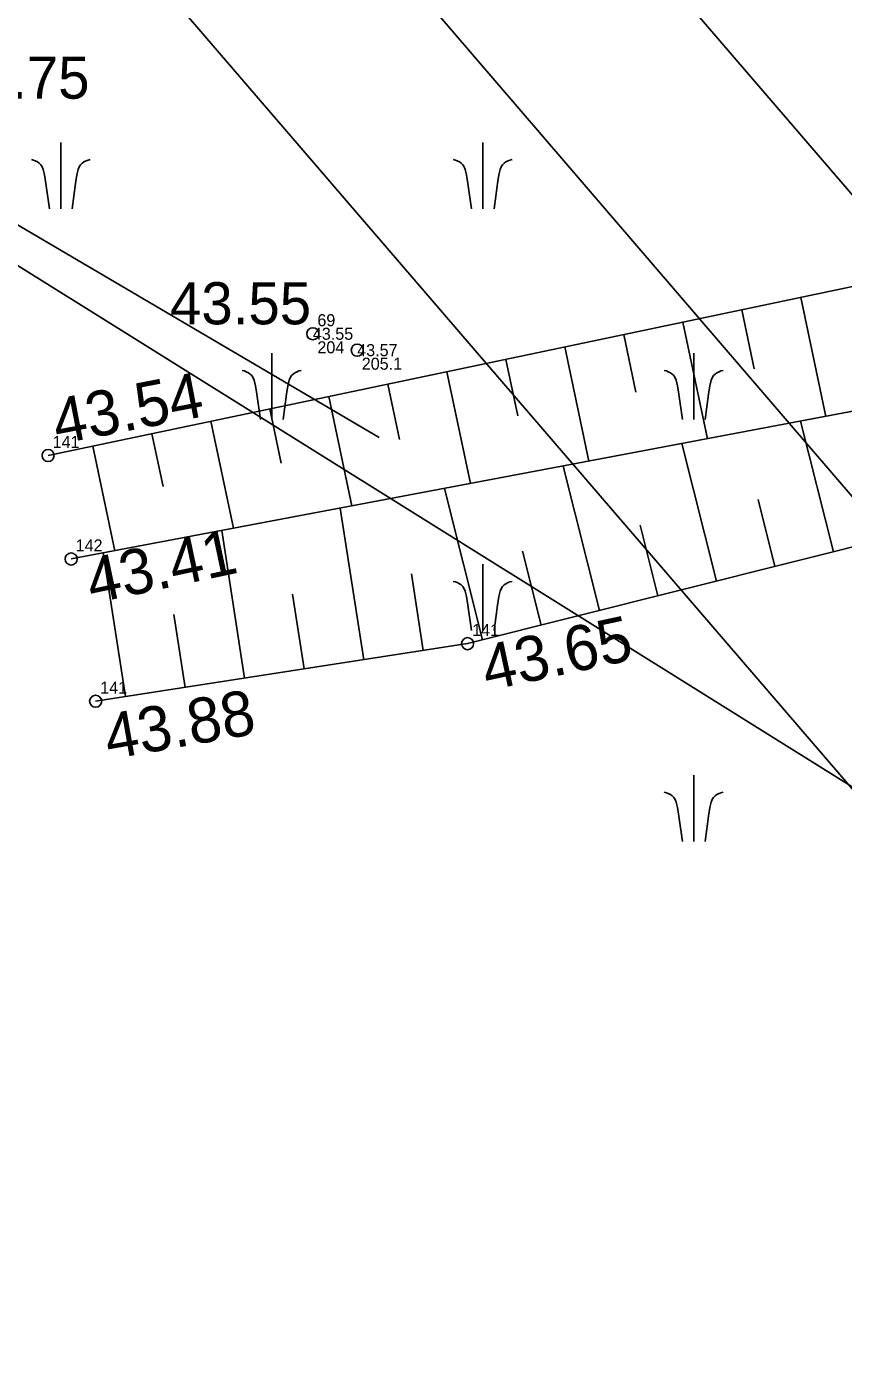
# Model space of a CAD drawing. Extents: x 641777 to 642356, y 6457370 to 6458002.
# Drawn here: x 641993.94 to 642007.48, y 6457575.24 to 6457597.52 of the extents above; entities that cross this region are included whole.
import ezdxf

# ---------------------------------------------------------------- set-up
doc = ezdxf.new("R2010")
doc.units = 0
for name, color, linetype in [('DTRASS', 7, 'Continuous'), ('HALJASTUS', 7, 'Continuous'), ('KORGUS-EH2000', 7, 'Continuous'), ('KPOHULIIN', 7, 'Continuous'), ('MOOTKOOD', 7, 'Continuous'), ('MOOTKORG-EH2000', 7, 'Continuous'), ('MOOTMPUNKT', 7, 'Continuous'), ('MOOTNR', 7, 'Continuous'), ('MOOTPIIR', 7, 'Continuous'), ('RELJEEF', 7, 'Continuous')]:
    doc.layers.add(name, color=color, linetype=linetype)

msp = doc.modelspace()

# ---------------------------------------------------------------- linework, layer by layer
at = {"layer": 'DTRASS'}
msp.add_lwpolyline([(641980.353, 6457602.137), (641999.784, 6457590.702)], dxfattribs=at)
at = {"layer": 'HALJASTUS'}
for p, q in [((641994.5, 6457595.601), (641994.5, 6457594.5)), ((642001.5, 6457595.601), (642001.5, 6457594.5)), ((641998, 6457592.101), (641998, 6457591)), ((642005, 6457592.101), (642005, 6457591)), ((642001.5, 6457588.601), (642001.5, 6457587.5)), ((642005, 6457585.101), (642005, 6457584))]:
    msp.add_line(p, q, dxfattribs=at)
for points in [[(641994.312, 6457594.5), (641994.253, 6457594.921), (641994.23, 6457595.062), (641994.209, 6457595.153), (641994.193, 6457595.194), (641994.169, 6457595.23), (641994.144, 6457595.256), (641994.117, 6457595.276), (641994.079, 6457595.295), (641994.047, 6457595.307), (641994.013, 6457595.316)], [(641994.688, 6457594.5), (641994.747, 6457594.921), (641994.77, 6457595.062), (641994.791, 6457595.153), (641994.807, 6457595.194), (641994.831, 6457595.23), (641994.856, 6457595.256), (641994.883, 6457595.276), (641994.921, 6457595.295), (641994.953, 6457595.307), (641994.987, 6457595.316)], [(642001.312, 6457594.5), (642001.253, 6457594.921), (642001.23, 6457595.062), (642001.209, 6457595.153), (642001.193, 6457595.194), (642001.169, 6457595.23), (642001.144, 6457595.256), (642001.117, 6457595.276), (642001.079, 6457595.295), (642001.047, 6457595.307), (642001.013, 6457595.316)], [(642001.688, 6457594.5), (642001.747, 6457594.921), (642001.77, 6457595.062), (642001.791, 6457595.153), (642001.807, 6457595.194), (642001.831, 6457595.23), (642001.856, 6457595.256), (642001.883, 6457595.276), (642001.921, 6457595.295), (642001.953, 6457595.307), (642001.987, 6457595.316)], [(641997.812, 6457591), (641997.753, 6457591.421), (641997.73, 6457591.562), (641997.709, 6457591.653), (641997.693, 6457591.694), (641997.669, 6457591.73), (641997.644, 6457591.756), (641997.617, 6457591.776), (641997.579, 6457591.795), (641997.547, 6457591.807), (641997.513, 6457591.816)], [(641998.188, 6457591), (641998.247, 6457591.421), (641998.27, 6457591.562), (641998.291, 6457591.653), (641998.307, 6457591.694), (641998.331, 6457591.73), (641998.356, 6457591.756), (641998.383, 6457591.776), (641998.421, 6457591.795), (641998.453, 6457591.807), (641998.487, 6457591.816)], [(642004.812, 6457591), (642004.753, 6457591.421), (642004.73, 6457591.562), (642004.709, 6457591.653), (642004.693, 6457591.694), (642004.669, 6457591.73), (642004.644, 6457591.756), (642004.617, 6457591.776), (642004.579, 6457591.795), (642004.547, 6457591.807), (642004.513, 6457591.816)], [(642005.188, 6457591), (642005.247, 6457591.421), (642005.27, 6457591.562), (642005.291, 6457591.653), (642005.307, 6457591.694), (642005.331, 6457591.73), (642005.356, 6457591.756), (642005.383, 6457591.776), (642005.421, 6457591.795), (642005.453, 6457591.807), (642005.487, 6457591.816)], [(642001.312, 6457587.5), (642001.253, 6457587.921), (642001.23, 6457588.062), (642001.209, 6457588.153), (642001.193, 6457588.194), (642001.169, 6457588.23), (642001.144, 6457588.256), (642001.117, 6457588.276), (642001.079, 6457588.295), (642001.047, 6457588.307), (642001.013, 6457588.316)], [(642001.688, 6457587.5), (642001.747, 6457587.921), (642001.77, 6457588.062), (642001.791, 6457588.153), (642001.807, 6457588.194), (642001.831, 6457588.23), (642001.856, 6457588.256), (642001.883, 6457588.276), (642001.921, 6457588.295), (642001.953, 6457588.307), (642001.987, 6457588.316)], [(642004.812, 6457584), (642004.753, 6457584.421), (642004.73, 6457584.562), (642004.709, 6457584.653), (642004.693, 6457584.694), (642004.669, 6457584.73), (642004.644, 6457584.756), (642004.617, 6457584.776), (642004.579, 6457584.795), (642004.547, 6457584.807), (642004.513, 6457584.816)], [(642005.188, 6457584), (642005.247, 6457584.421), (642005.27, 6457584.562), (642005.291, 6457584.653), (642005.307, 6457584.694), (642005.331, 6457584.73), (642005.356, 6457584.756), (642005.383, 6457584.776), (642005.421, 6457584.795), (642005.453, 6457584.807), (642005.487, 6457584.816)]]:
    msp.add_lwpolyline(points, dxfattribs=at)
at = {"layer": 'KORGUS-EH2000'}
for centre in [(641998.683, 6457592.425), (641994.291, 6457590.404), (641994.673, 6457588.687), (642001.25, 6457587.282), (641995.08, 6457586.326)]:
    msp.add_circle(centre, 0.1, dxfattribs=at)
at = {"layer": 'KPOHULIIN'}
for points in [[(642077.486, 6457532.718), (642019.776, 6457580.6), (641910.77, 6457707.397)], [(642075.247, 6457530.019), (642018.774, 6457576.739), (641908.368, 6457705.331)], [(642073.163, 6457527.507), (642016.597, 6457574.44), (641905.898, 6457703.208)]]:
    msp.add_lwpolyline(points, dxfattribs=at)
at = {"layer": 'MOOTMPUNKT'}
for centre in [(641998.683, 6457592.425), (641999.419, 6457592.153)]:
    msp.add_circle(centre, 0.1, dxfattribs=at)
at = {"layer": 'MOOTPIIR'}
msp.add_lwpolyline([(642041.357, 6457880.815), (642018.038, 6457857.584), (641892.569, 6457656.811), (641986.128, 6457598.343), (642024.951, 6457574.081), (642074.776, 6457534.181), (642088.025, 6457553.978), (642071.295, 6457561.247), (641999.452, 6457621.973), (642073.709, 6457729.082), (642004.27, 6457795.954), (642040.037, 6457836.019), (642050.353, 6457828.828), (642070.744, 6457853.169)], close=True, dxfattribs=at)
at = {"layer": 'RELJEEF'}
for p, q in [((642007.193, 6457591.054), (642006.778, 6457593.028)), ((642006.005, 6457591.845), (642005.799, 6457592.823)), ((642005.227, 6457590.682), (642004.821, 6457592.617)), ((642004.043, 6457591.454), (642003.842, 6457592.411)), ((642003.262, 6457590.311), (642002.863, 6457592.206)), ((642001.296, 6457589.939), (642000.906, 6457591.794)), ((642002.082, 6457591.062), (642001.885, 6457592)), ((642000.12, 6457590.671), (641999.927, 6457591.589)), ((641999.33, 6457589.567), (641998.949, 6457591.383)), ((641998.159, 6457590.279), (641997.97, 6457591.177)), ((641997.365, 6457589.196), (641996.992, 6457590.972)), ((642006.774, 6457590.974), (642007.318, 6457588.805)), ((641996.198, 6457589.888), (641996.013, 6457590.766)), ((641995.399, 6457588.824), (641995.034, 6457590.56)), ((642004.805, 6457590.602), (642005.378, 6457588.318)), ((642002.836, 6457590.23), (642003.438, 6457587.831)), ((642000.868, 6457589.858), (642001.499, 6457587.344)), ((642006.069, 6457589.675), (642006.348, 6457588.562)), ((641999.137, 6457589.531), (641999.527, 6457587.015)), ((641997.171, 6457589.159), (641997.551, 6457586.709)), ((642004.114, 6457589.246), (642004.408, 6457588.075)), ((641995.205, 6457588.787), (641995.574, 6457586.403)), ((642002.16, 6457588.816), (642002.469, 6457587.588)), ((642000.318, 6457588.442), (642000.515, 6457587.168)), ((641998.346, 6457588.103), (641998.539, 6457586.862)), ((641996.375, 6457587.765), (641996.562, 6457586.556))]:
    msp.add_line(p, q, dxfattribs=at)
for points in [[(642073.391, 6457560.01), (642073.147, 6457560.263), (642070.93, 6457558.109), (642068.666, 6457557.279), (642066.799, 6457557.077), (642065.088, 6457559.363), (642062.373, 6457563.97), (642055.829, 6457568.85), (642047.867, 6457575.878), (642038.413, 6457580.834), (642030.21, 6457588.046), (642023.451, 6457593.732), (642020.727, 6457595.334), (642017.901, 6457595.366), (641994.291, 6457590.404)], [(642058.65, 6457553.676), (642053.867, 6457558.598), (642047.307, 6457565.729), (642039.705, 6457572.89), (642032.087, 6457582.206), (642025.836, 6457587.655), (642021.688, 6457592.16), (642019.597, 6457593.102), (642016.272, 6457592.77), (641994.673, 6457588.687)], [(642064.252, 6457548.315), (642061.279, 6457552.054), (642058.65, 6457553.676), (642053.867, 6457558.598), (642047.307, 6457565.729), (642039.705, 6457572.89), (642032.087, 6457582.206), (642025.836, 6457587.655), (642021.688, 6457592.16), (642019.597, 6457593.102), (642016.272, 6457592.77), (641994.673, 6457588.687)], [(641995.08, 6457586.326), (642001.25, 6457587.282), (642008.416, 6457589.081), (642013.258, 6457589.095), (642017.38, 6457589.608), (642020.292, 6457587.706), (642020.945, 6457586.456), (642020.492, 6457584.249), (642019.178, 6457582.61), (642019.297, 6457580.847), (642021.307, 6457581.129), (642023.469, 6457582.1), (642025.448, 6457582.324), (642033.076, 6457575.215), (642034.442, 6457572.531), (642036.182, 6457568.525), (642040.869, 6457563.689), (642047.441, 6457557.251), (642053.82, 6457551.291), (642056.408, 6457548.814), (642056.251, 6457545.7), (642055.007, 6457542.966)]]:
    msp.add_lwpolyline(points, dxfattribs=at)

# ---------------------------------------------------------------- texts
at = {"layer": 'KORGUS-EH2000'}
for s, p in [('43.75', (641992.636, 6457596.326)), ('43.55', (641996.312, 6457592.581))]:
    msp.add_text(s, height=0.7, dxfattribs=at).set_placement(p)
for s, rotation, p in [('43.54', 10.9159, (641994.444, 6457590.585)), ('43.41', 12.0568, (641995.016, 6457587.94)), ('43.65', 12.1313, (642001.576, 6457586.496)), ('43.88', 10.008, (641995.297, 6457585.356))]:
    msp.add_text(s, height=0.75, rotation=rotation, dxfattribs=at).set_placement(p)
at = {"layer": 'MOOTKOOD'}
for s, p in [('69', (641998.758, 6457592.55)), ('141', (641994.366, 6457590.529)), ('142', (641994.748, 6457588.812)), ('141', (642001.325, 6457587.407)), ('141', (641995.155, 6457586.451))]:
    msp.add_text(s, height=0.2, dxfattribs=at).set_placement(p)
at = {"layer": 'MOOTKORG-EH2000'}
for s, p in [('43.55', (641998.683, 6457592.325)), ('43.57', (641999.419, 6457592.053))]:
    msp.add_text(s, height=0.2, dxfattribs=at).set_placement(p)
at = {"layer": 'MOOTNR'}
for s, p in [('204', (641998.758, 6457592.1)), ('205.1', (641999.494, 6457591.828))]:
    msp.add_text(s, height=0.2, dxfattribs=at).set_placement(p)

doc.saveas('drawing.dxf')
